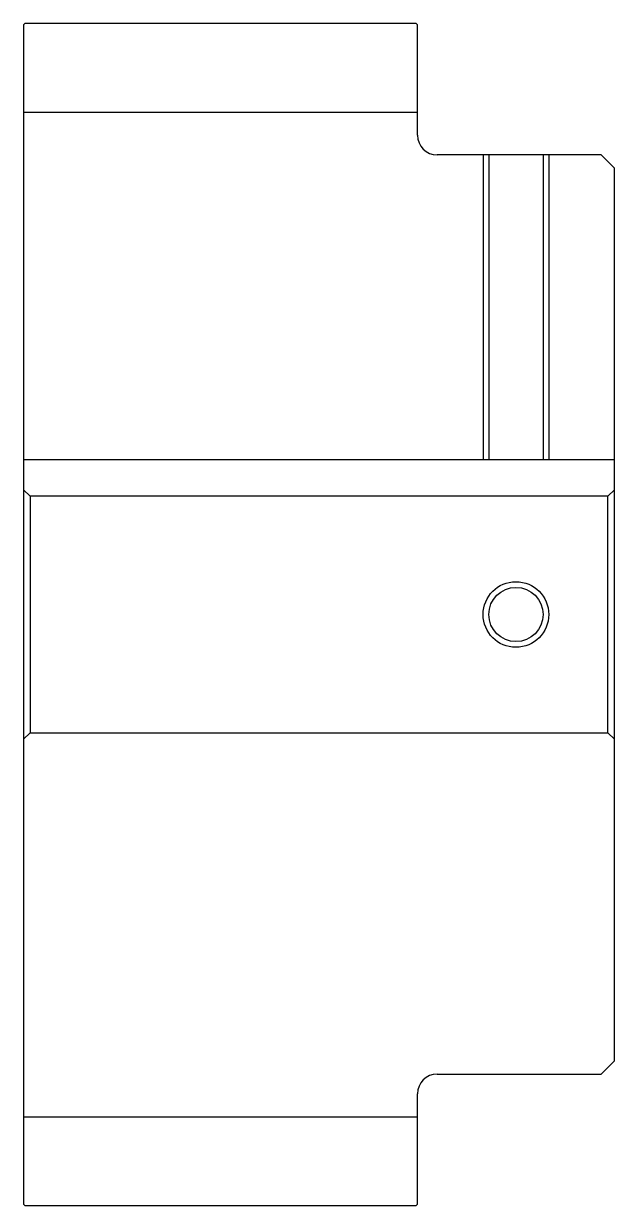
# Model space of a CAD drawing. Header units: metres. Extents: x 202 to 512, y 159 to 249.
# Drawn here: x 202.5 to 247.5, y 158.8 to 248.8 of the extents above.
import ezdxf

# ---------------------------------------------------------------- set-up
doc = ezdxf.new("R2010")
doc.units = ezdxf.units.M

msp = doc.modelspace()

# ---------------------------------------------------------------- linework, layer by layer
at = {"color": 4}
for p, q in [((202.5, 242), (232.5, 242)), ((202.5, 215.550003), (247.5, 215.550003)), ((203, 212.75), (203, 194.75)), ((247, 212.75), (247.5, 213.25)), ((247, 194.75), (247.5, 194.25)), ((202.5, 165.5), (232.5, 165.5))]:
    msp.add_line(p, q, dxfattribs=at)
for points in [[(232.5, 240.25), (232.5, 248.649994), (232.399994, 248.75), (202.600006, 248.75), (202.5, 248.649994), (202.5, 194.25)], [(234, 168.75), (246.5, 168.75), (247.5, 169.75), (247.5, 237.75), (246.5, 238.75), (234, 238.75)], [(237.5, 238.75), (237.5, 215.550003)], [(237.934998, 238.75), (237.934998, 215.550003)], [(242.065002, 238.75), (242.065002, 215.550003)], [(242.5, 238.75), (242.5, 215.550003)], [(202.5, 194.25), (203, 194.75), (247, 194.75), (247, 212.75), (203, 212.75), (202.5, 213.25)], [(202.5, 194.25), (202.5, 158.850006), (202.600006, 158.75), (232.399994, 158.75), (232.5, 158.850006), (232.5, 167.25)]]:
    msp.add_lwpolyline(points, dxfattribs=at)
at = {"color": 7}
msp.add_circle((240, 203.75), 2.5, dxfattribs=at)
at = {"color": 4}
msp.add_circle((240, 203.75), 2.065, dxfattribs=at)
for centre, start, end in [((234, 240.25), 180, 270), ((234, 167.25), 90, 180)]:
    msp.add_arc(centre, 1.5, start, end, dxfattribs=at)

doc.saveas('drawing.dxf')
